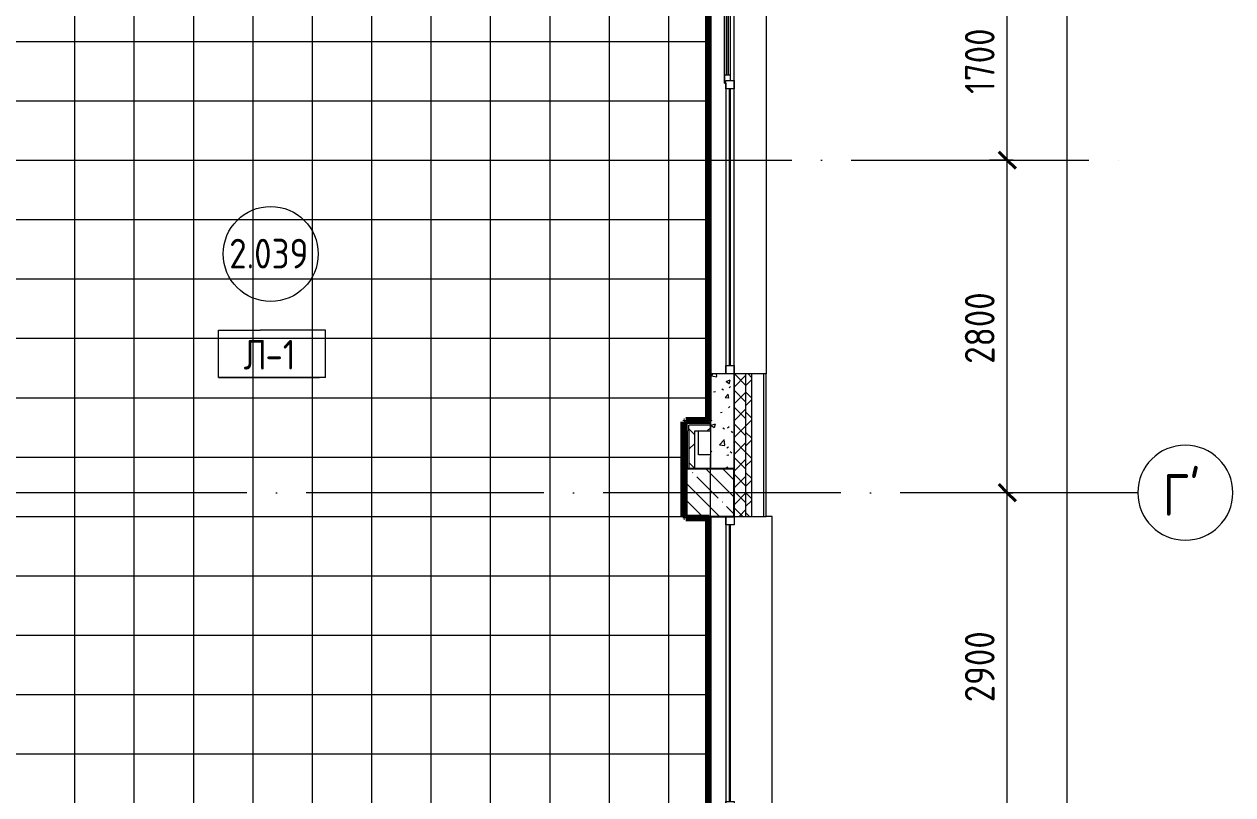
# Model space of a CAD drawing. Header units: millimetres. Extents: x 97 to 214665, y -4577 to 61202.
# Drawn here: x 204471 to 214647, y 10581 to 17071 of the extents above; entities that cross this region are included whole.
import ezdxf

# ---------------------------------------------------------------- set-up
doc = ezdxf.new("R2010")
doc.units = ezdxf.units.MM
doc.linetypes.add('ADSK_Линия сетки', pattern=[2500, 2000, -250, 0, -250])
for name, color, linetype, lineweight in [('A-____-____-DIMS', 211, 'Continuous', 9), ('A-____-____-DIMS-100', 211, 'Continuous', 9), ('A-AREA-____-IDEN', 2, 'Continuous', 20), ('A-FLOR-____-IDEN', 11, 'Continuous', 20), ('A-FLOR-____-OTLN', 192, 'Continuous', 9), ('A-FLOR-____-PATT', 8, 'Continuous', 9), ('A-GLAZ-____-MCUT', 151, 'Continuous', 9), ('A-GLAZ-____-OTLN', 151, 'Continuous', 9), ('A-WALL-____-MCUT', 113, 'Continuous', 9), ('A-WALL-____-OTLN', 113, 'Continuous', 9), ('A-WALL-____-PATT', 111, 'Continuous', 9), ('A-WALL-FNSH-MCUT', 113, 'Continuous', 9), ('I-WALL-____-OTLN', 2, 'Continuous', 9), ('S-COLS-____-MCUT', 52, 'Continuous', 9), ('S-COLS-____-OTLN', 52, 'Continuous', 9), ('S-GRID-____-IDEN', 1, 'Continuous', 20), ('S-GRID-____-OTLN', 1, 'Continuous', 9)]:
    doc.layers.add(name, color=color, linetype=linetype, lineweight=lineweight)
doc.styles.add('GOST Common', font='GOST_Common.ttf', dxfattribs={"width": 0.9, "height": 250})
doc.styles.add('GOST Common_2', font='GOST_Common.ttf', dxfattribs={"width": 0.9, "height": 350})
doc.dimstyles.new('ADSK_Основной_2_5_мм', dxfattribs={"dimscale": 304.8, "dimtxt": 0.824897, "dimasz": 0.463911, "dimexe": 0.492126, "dimexo": 0.001615, "dimgap": 0.098425, "dimtad": 1, "dimlfac": 304.8, "dimrnd": 0.01, "dimdsep": 46, "dimtxsty": 'GOST Common', "dimblk1": 'OBLIQUE', "dimblk2": 'OBLIQUE', "dimsah": 1, "dimcen": 0.09, "dimdle": 0.492126, "dimazin": 2, "dimtfac": 1, "dimtdec": 4, "dimtix": 1, "dimtmove": 0, "dimatfit": 3, "dimfxl": 1, "dimtvp": 1, "dimtolj": 1, "dimtzin": 0, "dimlwd": 20, "dimlwe": 20, "dimarcsym": 2})
doc.dimstyles.new('ADSK_Основной_2_5_мм_Округление_до_10_мм', dxfattribs={"dimscale": 304.8, "dimtxt": 0.824897, "dimasz": 0.463911, "dimexe": 0.492126, "dimexo": 0.001615, "dimgap": 0.098425, "dimtad": 1, "dimdec": 0, "dimlfac": 304.8, "dimrnd": 10, "dimdsep": 46, "dimtxsty": 'GOST Common', "dimblk1": 'OBLIQUE', "dimblk2": 'OBLIQUE', "dimsah": 1, "dimcen": 0.09, "dimdle": 0.492126, "dimazin": 2, "dimtfac": 1, "dimtdec": 4, "dimtix": 1, "dimtmove": 0, "dimatfit": 3, "dimfxl": 1, "dimtvp": 1, "dimtolj": 1, "dimtzin": 0, "dimlwd": 20, "dimlwe": 20, "dimarcsym": 2})
pattern_1 = [(45, (0, 0), (-141.42136, 141.42136), []), (135, (0, 0), (-141.42136, -141.42136), [])]

# ---------------------------------------------------------------- blocks, each defined once
blk = doc.blocks.new('Окно_СКБ_2Ст1 - Окно_СКБ_2Ст 3300_ОК2л-36323307-О_АИ_ПП_4_200_Целиком')
at = {"layer": 'A-GLAZ-____-MCUT', "color": 90}
for p, q in [((-1650, -195), (-1650, -125)), ((-1650, -125), (-1580, -125)), ((-1580, -195), (-1650, -195)), ((-1580, -195), (-1600, -195)), ((-1600, -195), (-1600, -205)), ((-1580, -125), (-1580, -195)), ((-820, -155), (-1580, -155)), ((-1580, -155), (-1580, -195)), ((-1530, -205), (-1530, -155)), ((-870, -205), (-870, -155)), ((-820, -195), (-820, -125)), ((-820, -125), (-750, -125)), ((-820, -195), (-820, -155)), ((-750, -195), (-820, -195)), ((-800, -195), (-820, -195)), ((-800, -205), (-800, -195)), ((-750, -125), (-750, -195)), ((1580, -195), (1580, -125)), ((1580, -125), (1650, -125)), ((1650, -195), (1580, -195)), ((1650, -125), (1650, -195)), ((-1600, -205), (-800, -205)), ((-800, -205), (-1600, -205))]:
    blk.add_line(p, q, dxfattribs=at)
at = {"layer": 'A-GLAZ-____-MCUT', "color": 10, "lineweight": 5}
for p, q in [((-1530, -175), (-870, -175)), ((-870, -185), (-1530, -185)), ((1580, -155), (-750, -155)), ((1580, -165), (-750, -165))]:
    blk.add_line(p, q, dxfattribs=at)
at = {"layer": 'A-GLAZ-____-OTLN', "color": 10, "lineweight": 5}
for p, q in [((1650, -125), (-1650, -125)), ((-1650, -195), (-1600, -195)), ((-800, -195), (1650, -195))]:
    blk.add_line(p, q, dxfattribs=at)
blk = doc.blocks.new('Окно_СКБ_2Ст1 - Окно_СКБ_2Ст 3300_ОК2-29018964-О_АИ_ПП_4_200_Целиком')
at = {"layer": 'A-GLAZ-____-MCUT', "color": 90}
for p, q in [((-1650, -195), (-1650, -125)), ((-1650, -125), (-1580, -125)), ((-1580, -195), (-1650, -195)), ((-1580, -125), (-1580, -195)), ((750, -195), (750, -125)), ((750, -125), (820, -125)), ((820, -195), (750, -195)), ((820, -195), (800, -195)), ((800, -195), (800, -205)), ((820, -125), (820, -195)), ((1580, -155), (820, -155)), ((820, -155), (820, -195)), ((870, -205), (870, -155)), ((1530, -205), (1530, -155)), ((1580, -195), (1580, -125)), ((1580, -125), (1650, -125)), ((1580, -195), (1580, -155)), ((1650, -195), (1580, -195)), ((1600, -195), (1580, -195)), ((1600, -205), (1600, -195)), ((1650, -125), (1650, -195)), ((800, -205), (1600, -205)), ((1600, -205), (800, -205))]:
    blk.add_line(p, q, dxfattribs=at)
at = {"layer": 'A-GLAZ-____-MCUT', "color": 10, "lineweight": 5}
for p, q in [((750, -155), (-1580, -155)), ((750, -165), (-1580, -165)), ((870, -175), (1530, -175)), ((1530, -185), (870, -185))]:
    blk.add_line(p, q, dxfattribs=at)
at = {"layer": 'A-GLAZ-____-OTLN', "color": 10, "lineweight": 5}
for p, q in [((-1650, -195), (800, -195)), ((1600, -195), (1650, -195))]:
    blk.add_line(p, q, dxfattribs=at)
blk = doc.blocks.new('WNW_Отлив1 - Отлив_металлический 2-28598290-О_АИ_ПП_4_200_Целиком')
at = {"layer": 'A-GLAZ-____-OTLN', "color": 10, "lineweight": 5}
for p, q in [((1650, 320), (-1650, 320)), ((-1650, 320), (-1650, 270)), ((1650, 270), (1650, 320))]:
    blk.add_line(p, q, dxfattribs=at)
blk = doc.blocks.new('0083_СОШ675_АР_R22_rvt-1-О_АИ_ПП_4_200_Целиком')
at = {"layer": 'A-WALL-____-PATT', "lineweight": 5}
h = blk.add_hatch(dxfattribs=at)
h.set_pattern_fill('FP_7', color=10, style=0, pattern_type=2)
h.set_pattern_definition([(135, (0, 0), (-84.85281, -84.85281), []), (225, (0, 0), (84.85281, -84.85281), [])])
h.paths.add_polyline_path([(153100, -275), (153100, 625), (153050, 625), (153050, -275)])
h.paths.add_polyline_path([(153100, 3925), (153100, 5125), (153050, 5125), (153050, 3925)])
h.paths.add_polyline_path([(153100, 6825), (153100, 7525), (153050, 7525), (153050, 6825)])
h.paths.add_polyline_path([(153050, 8425), (153100, 8425), (153100, 9625), (153050, 9625), (153050, 8582)])
h.paths.add_polyline_path([(153050, 12925), (153100, 12925), (153100, 14125), (153050, 14125), (153050, 13230)])
h.paths.add_polyline_path([(153050, 17425), (153100, 17425), (153100, 18625), (153050, 18625)])
h.paths.add_polyline_path([(153100, 19525), (153100, 20225), (153050, 20225), (153050, 19525)])
h.paths.add_polyline_path([(153100, 21925), (153100, 23125), (153050, 23125), (153050, 21925)])
h.paths.add_polyline_path([(153050, 24825), (153100, 24825), (153100, 25525), (153050, 25525)])
h.paths.add_polyline_path([(153050, 26425), (153100, 26425), (153100, 27625), (153050, 27625)])
h.paths.add_polyline_path([(153100, 30925), (153100, 32125), (153050, 32125), (153050, 30925)])
h.paths.add_polyline_path([(153100, 33825), (153100, 34525), (153050, 34525), (153050, 33825)])
h.paths.add_polyline_path([(153100, 35425), (153100, 36625), (153050, 36625), (153050, 35425)])
h.paths.add_polyline_path([(153050, 39925), (153100, 39925), (153100, 41125), (153050, 41125), (153050, 40390)])
h.paths.add_polyline_path([(153050, 44425), (153100, 44425), (153100, 45625), (153050, 45625)])
h.paths.add_polyline_path([(153100, 47325), (153100, 48025), (153050, 48025), (153050, 47325)])
h.paths.add_polyline_path([(153050, 48925), (153100, 48925), (153100, 50125), (153050, 50125), (153050, 49065)])
h.paths.add_polyline_path([(153100, 51025), (153100, 51725), (153050, 51725), (153050, 51025)])
h.paths.add_polyline_path([(153100, 53425), (153100, 54625), (153050, 54625), (153050, 53425)])
h.paths.add_polyline_path([(153100, 57925), (153100, 59075), (153050, 59075), (153050, 57925)])
h = blk.add_hatch(dxfattribs=at)
h.set_pattern_fill('FP_21', color=10, style=0, pattern_type=2)
h.set_pattern_definition([(45, (0, 0), (-70.71068, 70.71068), []), (135, (0, 0), (-70.71068, -70.71068), [])])
h.paths.add_polyline_path([(153050, -175), (153050, 625), (152950, 625), (152950, -175)])
h.paths.add_polyline_path([(153050, 3925), (153050, 5125), (152950, 5125), (152950, 3925)])
h.paths.add_polyline_path([(152950, 6825), (153050, 6825), (153050, 7525), (152950, 7525)])
h.paths.add_polyline_path([(153050, 8425), (153050, 9625), (152950, 9625), (152950, 8425)])
h.paths.add_polyline_path([(152950, 12925), (153050, 12925), (153050, 14125), (152950, 14125), (152950, 13230)])
h.paths.add_polyline_path([(153050, 17425), (153050, 18625), (152950, 18625), (152950, 17425)])
h.paths.add_polyline_path([(153050, 19525), (153050, 20225), (152950, 20225), (152950, 19525)])
h.paths.add_polyline_path([(152950, 21925), (153050, 21925), (153050, 23125), (152950, 23125), (152950, 22325)])
h.paths.add_polyline_path([(152950, 24825), (153050, 24825), (153050, 25525), (152950, 25525)])
h.paths.add_polyline_path([(153050, 26425), (153050, 27625), (152950, 27625), (152950, 26425)])
h.paths.add_polyline_path([(153050, 30925), (153050, 32125), (152950, 32125), (152950, 30925)])
h.paths.add_polyline_path([(153050, 33825), (153050, 34525), (152950, 34525), (152950, 33825)])
h.paths.add_polyline_path([(152950, 35425), (153050, 35425), (153050, 36625), (152950, 36625), (152950, 35825)])
h.paths.add_polyline_path([(153050, 39925), (153050, 41125), (152950, 41125), (152950, 39925)])
h.paths.add_polyline_path([(153050, 44425), (153050, 45625), (152950, 45625), (152950, 44425)])
h.paths.add_polyline_path([(152950, 47325), (153050, 47325), (153050, 48025), (152950, 48025), (152950, 47725)])
h.paths.add_polyline_path([(153050, 48925), (153050, 50125), (152950, 50125), (152950, 48925)])
h.paths.add_polyline_path([(153050, 51025), (153050, 51725), (152950, 51725), (152950, 51025)])
h.paths.add_polyline_path([(153050, 53425), (153050, 54625), (152950, 54625), (152950, 53425)])
h.paths.add_polyline_path([(153050, 57925), (153050, 58975), (152950, 58975), (152950, 57925)])
h = blk.add_hatch(dxfattribs=at)
h.set_pattern_fill('FP_74', color=10, style=0, pattern_type=2)
h.set_pattern_definition([(50, (0, 0), (364.3679, -31.8783), [38.1, -419.1]), (355, (0, 0), (-70.48585, 382.1133), [30.48, -335.28]), (100.451, (30.36, -2.66), (293.885, 350.2334), [32.38, -356.18]), (46.184, (0, 101.6), (542.1585, -84.0858), [57.15, -628.65]), (96.636, (45.2, 94.6), (474.8049, 494.8554), [48.57, -534.27]), (351.184, (0, 101.6), (474.8102, 494.85), [45.72, -502.92]), (21, (50.8, 76.2), (303.22847, -204.53046), [38.1, -419.1]), (326, (50.8, 76.2), (123.6039, 368.376), [30.48, -335.28]), (71.451, (76.07, 59.16), (426.8341, 163.8427), [32.38, -356.18]), (37.5, (0, 0), (6.17665, 169.11015), [16.764, -314.452, 16.764, -323.596, -336.55]), (37.5, (0, 0), (6.17665, 169.11015), [-671.576, 16.764, -319.786]), (7.5, (0, 0), (133.63888, 200.3615), [16.764, -177.292, 16.764, -306.832, -128.27]), (7.5, (0, 0), (133.63888, 200.3615), [-517.652, 16.764, -111.506]), (327.5, (-113.28, 0), (271.18182, -11.45836), [16.764, -110.236, 16.764, -379.476, -525.78]), (327.5, (-113.28, 0), (271.18182, -11.45836), [-523.24, 16.764, -509.016]), (317.5, (-164.08, 0), (296.2585, 50.85285), [16.764, -148.336, 16.764, -246.38, -373.38]), (317.5, (-164.08, 0), (296.2585, 50.85285), [-428.244, 16.764, -356.616])])
h.paths.add_polyline_path([(152750, 13325), (152950, 13325), (152950, 14125), (152750, 14125), (152750, 13643)])
h = blk.add_hatch(dxfattribs=at)
h.set_pattern_fill('FP_20', color=252, style=0, pattern_type=2)
h.set_pattern_definition(pattern_1)
h.paths.add_polyline_path([(152618, 13645), (152750, 13645), (152750, 13695), (152568, 13695), (152568, 13645)])
h = blk.add_hatch(dxfattribs=at)
h.set_pattern_fill('FP_20', color=252, style=0, pattern_type=2)
h.set_pattern_definition(pattern_1)
h.paths.add_polyline_path([(152618, 13325), (152618, 13645), (152568, 13645), (152568, 13325)])
at = {"layer": 'S-COLS-____-OTLN', "lineweight": 5}
h = blk.add_hatch(dxfattribs=at)
h.set_pattern_fill('FP_31', color=256, style=0, pattern_type=2)
h.set_pattern_definition([(135, (0, 0), (-142.5612, -142.5612), []), (135, (142.56, 0), (-142.5612, -142.5612), [252.016, -50.403, 3.353, -47.05])])
h.paths.add_polyline_path([(152550, 12925), (152950, 12925), (152950, 13325), (152550, 13325)])
at = {"layer": 'A-FLOR-____-OTLN', "color": 90}
for p, q in [((152650, 13445), (152650, 13645)), ((152750, 13445), (152650, 13445))]:
    blk.add_line(p, q, dxfattribs=at)
at = {"layer": 'A-WALL-____-MCUT', "color": 50, "lineweight": 13}
for p, q in [((152750, 14125), (152750, 13325)), ((152950, 14125), (152750, 14125)), ((152950, 14125), (152950, 13325)), ((152950, 13325), (152950, 14125)), ((153100, 14125), (153050, 14125)), ((153050, 13230), (153050, 14125)), ((153100, 13230), (153100, 14125)), ((152568, 13645), (152568, 13695)), ((152750, 13695), (152568, 13695)), ((152568, 13645), (152568, 13325)), ((152618, 13325), (152618, 13645)), ((152618, 13645), (152750, 13645)), ((152750, 13645), (152750, 13695)), ((152568, 13325), (152618, 13325)), ((152750, 13325), (152950, 13325)), ((153050, 12925), (153050, 13230)), ((153100, 12925), (153100, 13230)), ((153050, 12925), (153100, 12925))]:
    blk.add_line(p, q, dxfattribs=at)
at = {"layer": 'A-WALL-____-MCUT', "color": 90}
for p, q in [((153050, 14125), (152950, 14125)), ((153200, 14125), (153100, 14125)), ((152950, 13325), (152950, 13230)), ((152950, 13230), (152950, 12925)), ((152950, 12925), (153050, 12925)), ((153100, 12925), (153200, 12925))]:
    blk.add_line(p, q, dxfattribs=at)
at = {"layer": 'A-WALL-____-MCUT', "color": 10, "lineweight": 5}
for p, q in [((153200, 13230), (153200, 14125)), ((152556, 13695), (152556, 13708)), ((152750, 13708), (152556, 13708)), ((152556, 13645), (152556, 13695)), ((152556, 13645), (152556, 13325)), ((153200, 12925), (153200, 13230))]:
    blk.add_line(p, q, dxfattribs=at)
at = {"layer": 'A-WALL-____-OTLN', "color": 90}
blk.add_line((153220, 17425), (153220, 14125), dxfattribs=at)
at = {"layer": 'A-WALL-FNSH-MCUT', "color": 90}
for p, q in [((153220, 14125), (153200, 14125)), ((153220, 13230), (153220, 14125)), ((152750, 13720), (152543, 13720)), ((152543, 13720), (152543, 13708)), ((152543, 13708), (152543, 13695)), ((152543, 13695), (152543, 13645)), ((152543, 13645), (152543, 13325)), ((152750, 13708), (152750, 13720)), ((152750, 13695), (152750, 13708)), ((152543, 13325), (152556, 13325)), ((152556, 13325), (152568, 13325)), ((153220, 12925), (153220, 13230)), ((153200, 12925), (153220, 12925))]:
    blk.add_line(p, q, dxfattribs=at)
at = {"layer": 'I-WALL-____-OTLN', "color": 90}
for p, q in [((152750, 14125), (152750, 17415)), ((152750, 12915), (152750, 12925)), ((152750, 9625), (152750, 12915))]:
    blk.add_line(p, q, dxfattribs=at)
at = {"layer": 'S-COLS-____-MCUT', "color": 130, "lineweight": 25}
for p, q in [((152950, 13325), (152550, 13325)), ((152550, 13325), (152550, 12925)), ((152950, 12925), (152950, 13325)), ((152550, 12925), (152950, 12925))]:
    blk.add_line(p, q, dxfattribs=at)
at = {"layer": 'A-GLAZ-____-OTLN', "color": 90, "lineweight": 9, "rotation": 269.9999999999999}
for name, p in [('Окно_СКБ_2Ст1 - Окно_СКБ_2Ст 3300_ОК2л-36323307-О_АИ_ПП_4_200_Целиком', (153075, 15775)), ('Окно_СКБ_2Ст1 - Окно_СКБ_2Ст 3300_ОК2-29018964-О_АИ_ПП_4_200_Целиком', (153075, 11275)), ('WNW_Отлив1 - Отлив_металлический 2-28598290-О_АИ_ПП_4_200_Целиком', (152950, 11275))]:
    blk.add_blockref(name, p, dxfattribs=at)
blk = doc.blocks.new('Ось сетки - Круг_Ø8 мм-8258-О_АИ_ПП_4_200_Целиком')
at = {"layer": 'S-GRID-____-IDEN'}
for start, end in [(360, 180), (180, 360)]:
    blk.add_arc((0, 0), 4, start, end, dxfattribs=at)
blk = doc.blocks.new('DIMBLOCK2-О_АИ_ПП_4_200_Целиком')
at = {"layer": 'A-____-____-DIMS-100', "lineweight": 20}
for p, q in [((213248, 58925), (213248, -125)), ((213198, 58775), (213398, 58775)), ((213248, 58775), (213198, 58775)), ((213198, 25), (213398, 25)), ((213248, 25), (213198, 25))]:
    blk.add_line(p, q, dxfattribs=at)
at = {"layer": 'A-____-____-DIMS-100', "lineweight": 40}
for p, q in [((213248, 58775), (213177, 58846)), ((213248, 58775), (213319, 58704)), ((213248, 25), (213177, 96)), ((213248, 25), (213319, -46))]:
    blk.add_line(p, q, dxfattribs=at)
at = {"layer": 'A-____-____-DIMS-100', "color": 0, "lineweight": 20, "insert": (212891, 29006), "char_height": 250, "width": 946.05, "attachment_point": 1, "rotation": 90, "line_spacing_factor": 1.022761, "style": 'GOST Common'}
blk.add_mtext('58750', dxfattribs=at)
blk = doc.blocks.new('_Oblique')
at = {"color": 0, "linetype": 'ByBlock', "lineweight": -2}
blk.add_line((-0.5, -0.5), (0.5, 0.5), dxfattribs=at)
blk = doc.blocks.new('DIMBLOCK56-О_АИ_ПП_4_200_Целиком')
at = {"layer": 'A-____-____-DIMS-100', "lineweight": 40}
for p, q in [((212748, 13125), (212677, 13196)), ((212748, 13125), (212819, 13054)), ((212748, 10225), (212677, 10296)), ((212748, 10225), (212819, 10154))]:
    blk.add_line(p, q, dxfattribs=at)
at = {"layer": 'A-____-____-DIMS-100', "lineweight": 20}
for p, q in [((212798, 13125), (212598, 13125)), ((212748, 10225), (212748, 13125)), ((212748, 13125), (212798, 13125)), ((212798, 10225), (212598, 10225)), ((212748, 10225), (212798, 10225))]:
    blk.add_line(p, q, dxfattribs=at)
at = {"layer": 'A-____-____-DIMS-100', "color": 0, "lineweight": 20, "insert": (212391, 11360), "char_height": 250, "width": 756.84, "attachment_point": 1, "rotation": 90, "line_spacing_factor": 1.022761, "style": 'GOST Common'}
blk.add_mtext('2900', dxfattribs=at)
blk = doc.blocks.new('DIMBLOCK57-О_АИ_ПП_4_200_Целиком')
at = {"layer": 'A-____-____-DIMS-100', "lineweight": 40}
for p, q in [((212748, 15925), (212677, 15996)), ((212748, 15925), (212819, 15854)), ((212748, 13125), (212677, 13196)), ((212748, 13125), (212819, 13054))]:
    blk.add_line(p, q, dxfattribs=at)
at = {"layer": 'A-____-____-DIMS-100', "lineweight": 20}
for p, q in [((212798, 15925), (212598, 15925)), ((212748, 13125), (212748, 15925)), ((212748, 15925), (212798, 15925)), ((212798, 13125), (212598, 13125)), ((212748, 13125), (212798, 13125))]:
    blk.add_line(p, q, dxfattribs=at)
at = {"layer": 'A-____-____-DIMS-100', "color": 0, "lineweight": 20, "insert": (212391, 14210), "char_height": 250, "width": 756.84, "attachment_point": 1, "rotation": 90, "line_spacing_factor": 1.022761, "style": 'GOST Common'}
blk.add_mtext('2800', dxfattribs=at)
blk = doc.blocks.new('DIMBLOCK58-О_АИ_ПП_4_200_Целиком')
at = {"layer": 'A-____-____-DIMS-100', "lineweight": 20}
for p, q in [((212798, 17625), (212598, 17625)), ((212748, 15925), (212748, 17625)), ((212748, 17625), (212798, 17625)), ((212798, 15925), (212598, 15925)), ((212748, 15925), (212798, 15925))]:
    blk.add_line(p, q, dxfattribs=at)
at = {"layer": 'A-____-____-DIMS-100', "lineweight": 40}
for p, q in [((212748, 17625), (212677, 17696)), ((212748, 17625), (212819, 17554)), ((212748, 15925), (212677, 15996)), ((212748, 15925), (212819, 15854))]:
    blk.add_line(p, q, dxfattribs=at)
at = {"layer": 'A-____-____-DIMS-100', "color": 0, "lineweight": 20, "insert": (212391, 16483), "char_height": 250, "width": 700.59, "attachment_point": 1, "rotation": 90, "line_spacing_factor": 1.022761, "style": 'GOST Common'}
blk.add_mtext('1700', dxfattribs=at)
blk = doc.blocks.new('ADSK_Марка_Перекрытие - Типоразмер_ADSK_Марка-158127-О_АИ_ПП_4_200_Целиком')
at = {"layer": 'A-FLOR-____-IDEN'}
for p, q in [((-4.5, 4), (-1, 4)), ((-4.5, 0), (-4.5, 4)), ((4.5, 4), (-1, 4)), ((4.5, 0), (4.5, 4)), ((4.5, 0), (-4.5, 0)), ((-4.5, 0), (4, 0))]:
    blk.add_line(p, q, dxfattribs=at)
blk = doc.blocks.new('ADSK_Марка_Помещение_ОдноЗначение - Номер-159740-О_АИ_ПП_4_200_Целиком')
at = {"layer": 'A-AREA-____-IDEN'}
blk.add_circle((0, 0), 4, dxfattribs=at)

msp = doc.modelspace()

# ---------------------------------------------------------------- hatches: boundary and pattern name
at = {"layer": 'A-FLOR-____-PATT'}
h = msp.add_hatch(dxfattribs=at)
h.set_pattern_fill('FP_200', color=256, style=0, pattern_type=2)
h.set_pattern_definition([(0, (206398.1, 14425), (0, 500), []), (90, (206398.1, 14425), (-500, 3e-14), [])])
h.paths.add_polyline_path([(208435.027453, 9040.000586), (210033.09249, 9040.000586), (210033.09249, 9416.090714), (210038.09249, 9416.090714), (210038.09249, 9426.090714), (210048.09249, 9426.090714), (210048.092586, 9431.090714), (210233.114412, 9431.090714), (210233.114412, 12909.996629), (210041.114412, 12909.996629), (210041.114412, 12914.996629), (210031.114412, 12914.996629), (210031.114412, 12924.996629), (210026.114412, 12925), (210026.114412, 13720.73942), (210031.114412, 13720.73942), (210031.114412, 13730.73942), (210041.114412, 13730.73942), (210041.114412, 13735.73942), (210233.114412, 13735.73942), (210233.114412, 17409.996629), (210041.114412, 17410.998465), (210041.114412, 17414.996629), (210031.114412, 17414.996629), (210031.114412, 17424.996629), (210026.114412, 17425), (210026.114412, 18550.746748), (210031.114412, 18550.746748), (210031.114412, 18560.746748), (210041.114412, 18560.746748), (210041.114412, 18565.746748), (210233.09249, 18565.746748), (210233.09249, 19810), (202763.09249, 19810), (202763.09249, 19739.999414), (202548.114412, 19739.999414), (202548.684212, 18339.999414), (202748.09249, 18339.999414), (202748.114412, 18439.999414), (202763.09249, 18439.999414), (202763.09249, 17840.000586), (202948.09249, 17840.000586), (202948.114412, 17835.000586), (202958.09249, 17835.000586), (202958.09249, 17825.000586), (202963.09249, 17825.000586), (202963.09249, 17430.001172), (203078.114412, 17430.001172), (203079.118191, 17425.001172), (203088.114412, 17425.001172), (203088.114412, 17415.001172), (203093.114412, 17415.000586), (203093.114412, 15344.997215), (203088.114412, 15344.997215), (203088.095861, 15334.997215), (203078.114412, 15334.997215), (203077.878157, 15329.997215), (202763.114412, 15329.997215), (202763.114412, 13960.235296), (203058.114412, 13960.235296), (203058.238717, 13955.235296), (203068.114412, 13955.235296), (203068.114412, 13945.235296), (203073.114412, 13944.515887), (203073.114412, 12925.235296), (203068.114412, 12925), (203068.114412, 12915.235296), (203058.114412, 12915.235296), (203058.114412, 12910.235296), (202763.114412, 12910.235296), (202763.114412, 11825), (202548.114412, 11825), (202548.114412, 9325), (202763.114412, 9325), (202763.114998, 9040.000586), (206502.321029, 9040.000586)])
h.paths.add_polyline_path([(210238.114412, 12924.996629), (210238.114412, 12924.999414), (210048.114445, 12924.999414), (210048.114412, 13325), (210041.114412, 13325), (210041.114412, 12924.996629), (210048.114604, 12924.996629)])
h.paths.add_polyline_path([(210248.09249, 12924.996629), (210248.09249, 12924.999414), (210238.114412, 12924.999414)])
h.paths.add_polyline_path([(203058.114412, 12925.235296), (203058.040263, 13945.235296), (203058.09249, 13944.999414), (203058.09249, 12925.235296)])
h.paths.add_polyline_path([(202958.096423, 15344.997215), (203078.114412, 15345.007128), (203078.09249, 15345.000586), (202958.09249, 15344.997215)])
h.paths.add_polyline_path([(210048.114594, 17424.996629), (210048.114412, 17425), (210048.114412, 17825), (210041.114412, 17825), (210041.114412, 17424.996629), (210048.103117, 17424.996629)])
h.paths.add_polyline_path([(210248.09249, 17424.996629), (210248.09249, 17424.999414), (210238.114412, 17424.999414)])
at = {"layer": 'A-WALL-____-PATT'}
for points in [[(210248.114412, 13720.73942), (210248.114412, 14124.999414), (210238.114412, 14124.999414), (210238.114412, 13720.73942)], [(210031.114412, 12924.996629), (210041.114412, 12924.996629), (210041.114412, 13730.73942), (210031.114412, 13730.73942), (210031.114412, 13642.727925)], [(210238.114412, 13720.73942), (210238.114412, 13730.73942), (210041.114412, 13730.73942), (210041.114412, 13720.73942)], [(210238.114412, 12914.996629), (210238.114412, 12924.996629), (210031.114412, 12924.996629), (210031.114412, 12914.996629)]]:
    msp.add_hatch(color=7, dxfattribs=at).paths.add_polyline_path(points)

# ---------------------------------------------------------------- linework, layer by layer
at = {"layer": 'A-WALL-____-MCUT', "color": 7}
for p, q in [((210238.114412, 14124.999414), (210238.114412, 13730.73942)), ((210248.114412, 14124.999414), (210238.114412, 14124.999414)), ((210248.114412, 13720.73942), (210248.114412, 14124.999414)), ((210031.114412, 13730.73942), (210031.114412, 12914.996629)), ((210238.114412, 13730.73942), (210031.114412, 13730.73942)), ((210041.114412, 12924.996629), (210041.114412, 13720.73942)), ((210041.114412, 13720.73942), (210248.114412, 13720.73942)), ((210238.114412, 12924.996629), (210041.114412, 12924.996629)), ((210238.114412, 12914.996629), (210238.114412, 12924.996629)), ((210031.114412, 12914.996629), (210238.114412, 12914.996629))]:
    msp.add_line(p, q, dxfattribs=at)
at = {"layer": 'I-WALL-____-OTLN', "color": 5, "lineweight": 90}
for p, q in [((210233.114412, 13730.73942), (210233.114412, 17414.996629)), ((210026.114412, 12924.996629), (210026.114412, 13720.73942)), ((210031.114412, 13720.73942), (210026.114412, 13720.73942)), ((210041.114412, 13735.73942), (210238.241232, 13735.73942)), ((210041.114412, 13735.73942), (210041.114412, 13730.73942)), ((210026.114412, 12924.996629), (210031.114412, 12924.996629)), ((210041.114412, 12914.996629), (210041.114412, 12909.996629)), ((210238.114412, 12909.996629), (210041.114412, 12909.996629)), ((210233.114412, 9426.090714), (210233.114412, 12914.996629))]:
    msp.add_line(p, q, dxfattribs=at)
at = {"layer": 'I-WALL-____-OTLN'}
for p, q in [((210238.114412, 14124.999414), (210238.114412, 17414.996629)), ((210248.114412, 17424.996629), (210248.114412, 14124.999414)), ((210248.114412, 12924.996629), (210248.114412, 9624.999414)), ((210238.114412, 9624.999414), (210238.114412, 12914.996629))]:
    msp.add_line(p, q, dxfattribs=at)
at = {"layer": 'S-GRID-____-OTLN', "linetype": 'ADSK_Линия сетки'}
for p, q in [((210248.115412, -3572.657751), (210248.115412, 61202.00513)), ((53928.563196, 15925.000586), (213846.668489, 15925.000586)), ((213846.668489, 13125.11992), (156818.114412, 13125.11992))]:
    msp.add_line(p, q, dxfattribs=at)

# ---------------------------------------------------------------- block references
at = {"color": 250, "lineweight": 5}
msp.add_blockref('0083_СОШ675_АР_R22_rvt-1-О_АИ_ПП_4_200_Целиком', (57498.114412, 0), dxfattribs=at)
at = {"layer": 'A-AREA-____-IDEN', "xscale": 99.99999999999993, "yscale": 99.99999999999993, "zscale": 99.99999999999993}
msp.add_blockref('ADSK_Марка_Помещение_ОдноЗначение - Номер-159740-О_АИ_ПП_4_200_Целиком', (206547.077764, 15135.616429), dxfattribs=at)
at = {"layer": 'A-FLOR-____-IDEN', "xscale": 99.99999999999993, "yscale": 99.99999999999993, "zscale": 99.99999999999993}
msp.add_blockref('ADSK_Марка_Перекрытие - Типоразмер_ADSK_Марка-158127-О_АИ_ПП_4_200_Целиком', (206558.114412, 14094.553465), dxfattribs=at)
at = {"layer": 'S-GRID-____-IDEN', "xscale": 99.99999999999993, "yscale": 99.99999999999993, "zscale": 99.99999999999993, "rotation": 89.99999999999982}
msp.add_blockref('Ось сетки - Круг_Ø8 мм-8258-О_АИ_ПП_4_200_Целиком', (214246.668489, 13125.11992), dxfattribs=at)

# ---------------------------------------------------------------- texts
at = {"layer": 'A-AREA-____-IDEN', "lineweight": 9, "insert": (206197.870506, 15263.3415), "char_height": 250, "width": 858.6073125, "attachment_point": 1, "style": 'GOST Common'}
msp.add_mtext('2.039', dxfattribs=at)
at = {"layer": 'A-FLOR-____-IDEN', "lineweight": 9, "char_height": 250, "attachment_point": 1, "style": 'GOST Common'}
for s, insert, width in [('\\fGOST Common|b0|i0|c204|p34|;\\W.9;Л', (206318.433566, 14412.391039), 223.6708125), ('-1', (206502.980441, 14412.391039), 331.898625)]:
    msp.add_mtext(s, dxfattribs=dict(at, insert=insert, width=width))
at = {"layer": 'S-GRID-____-IDEN', "lineweight": 9, "char_height": 350, "attachment_point": 1, "style": 'GOST Common_2'}
for s, insert, width in [("\\fGOST Common|b0|i0|c204|p34|;\\W.9;'", (214282.460132, 13282.345506), 137.0885625), ('\\fGOST Common|b0|i0|c204|p34|;\\W.9;Г', (214056.241382, 13282.345506), 274.177125)]:
    msp.add_mtext(s, dxfattribs=dict(at, insert=insert, width=width))

# ---------------------------------------------------------------- dimensions: what is measured, and where the dimension line sits
at = {"layer": 'A-____-____-DIMS', "lineweight": 20}
for base, p1, p2, dimstyle, override, picture, middle in [((213247.8234288606, 25.000586103), (213347.8083277205, 58775.000586104), (213347.8083277203, 25.000586103), 'ADSK_Основной_2_5_мм', {"dimpost": '<>', "dimfxl": 58750}, 'DIMBLOCK2-О_АИ_ПП_4_200_Целиком', (213092.8234288606, 29400.0005861035)), ((212747.823429, 17625.060253), (212647.83853, 15925.000586), (212647.83853, 17625.060253), 'ADSK_Основной_2_5_мм_Округление_до_10_мм', {"dimpost": '<>', "dimfxl": 1700.059667}, 'DIMBLOCK58-О_АИ_ПП_4_200_Целиком', (212592.823429, 16775.030419)), ((212747.823429, 15925.000586), (212647.83853, 13125.11992), (212647.83853, 15925.000586), 'ADSK_Основной_2_5_мм_Округление_до_10_мм', {"dimpost": '<>', "dimfxl": 2799.880666}, 'DIMBLOCK57-О_АИ_ПП_4_200_Целиком', (212592.823429, 14525.060253)), ((212747.823429, 13125.11992), (212647.83853, 10225.000586), (212647.83853, 13125.11992), 'ADSK_Основной_2_5_мм_Округление_до_10_мм', {"dimpost": '<>', "dimfxl": 2900.119334}, 'DIMBLOCK56-О_АИ_ПП_4_200_Целиком', (212592.823429, 11675.060253))]:
    dim = msp.add_linear_dim(base=base, p1=p1, p2=p2, angle=90, dimstyle=dimstyle, override=override, dxfattribs=at)
    dim.commit()
    dim.dimension.update_dxf_attribs({"geometry": picture, "text_midpoint": middle})

doc.saveas('drawing.dxf')
